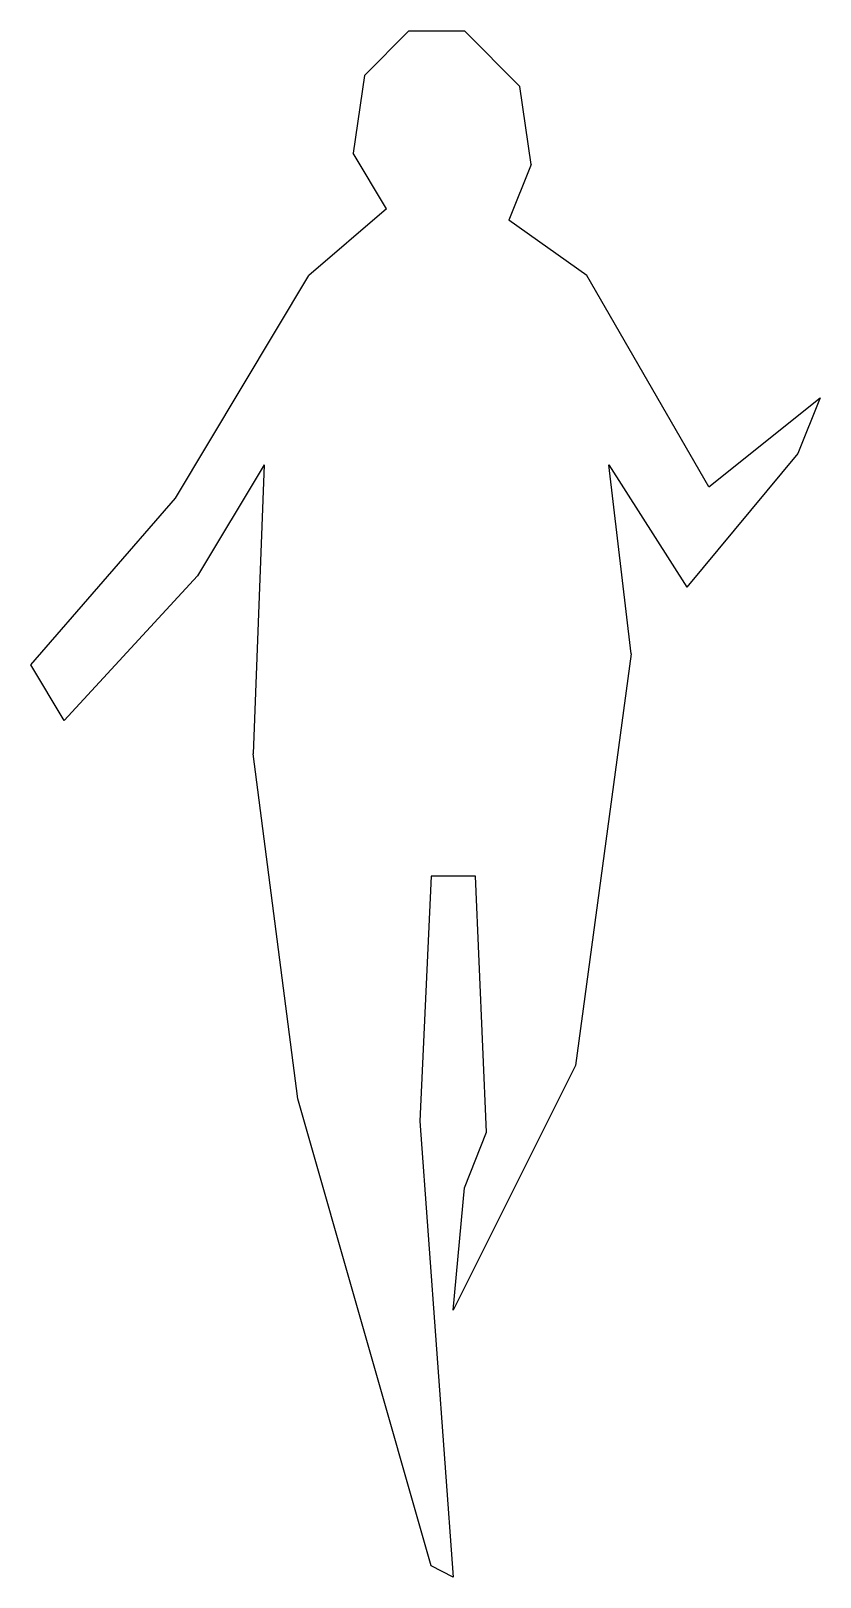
# Model space of a CAD drawing. Extents: x -0.97 to 0.84, y 0 to 3.53.
import ezdxf

# ---------------------------------------------------------------- set-up
doc = ezdxf.new("R2010")
doc.units = 0
doc.layers.get('0').update_dxf_attribs({"linetype": 'CONTINUOUS'})

msp = doc.modelspace()

# ---------------------------------------------------------------- linework, layer by layer
at = {"linetype": 'BYBLOCK'}
for points, invisible_edges in [([(-0.1016, 3.5306), (0.0254, 3.5306), (0.1524, 3.4036), (-0.2032, 3.429)], 4), ([(0.1524, 3.4036), (-0.2032, 3.429), (-0.2286, 3.2512), (0.1778, 3.2258)], 5), ([(-0.2286, 3.2512), (0.1778, 3.2258), (0.127, 3.0988), (-0.1524, 3.1242)], 5), ([(0.127, 3.0988), (-0.1524, 3.1242), (-0.3302, 2.9718), (0.3048, 2.9718)], 5), ([(-0.3302, 2.9718), (-0.4318, 2.54), (-0.5842, 2.286), (-0.635, 2.4638)], 5), ([(0.3048, 2.9718), (0.3556, 2.54), (0.5334, 2.2606), (0.5842, 2.4892)], 5), ([(0.5334, 2.2606), (0.5842, 2.4892), (0.8382, 2.6924), (0.7874, 2.5654)], 1), ([(0.3556, 2.54), (-0.4318, 2.54), (-0.4572, 1.8796), (0.4064, 2.1082)], 5), ([(-0.635, 2.4638), (-0.5842, 2.286), (-0.889, 1.9558), (-0.9652, 2.0828)], 1), ([(-0.4572, 1.8796), (0.4064, 2.1082), (0.0508, 1.6002), (-0.0508, 1.6002)], 11), ([(0.0508, 1.6002), (0.4064, 2.1082), (0.2794, 1.1684), (0.0762, 1.016)], 5), ([(-0.4572, 1.8796), (-0.0508, 1.6002), (-0.0762, 1.0414), (-0.3556, 1.0922)], 5), ([(0.0762, 1.016), (0.2794, 1.1684), (0, 0.6096), (0.0254, 0.889)], 1), ([(-0.3556, 1.0922), (-0.0762, 1.0414), (0, 0), (-0.0508, 0.0254)], 1)]:
    msp.add_3dface(points, dxfattribs=dict(at, invisible_edges=invisible_edges))

doc.saveas('drawing.dxf')
